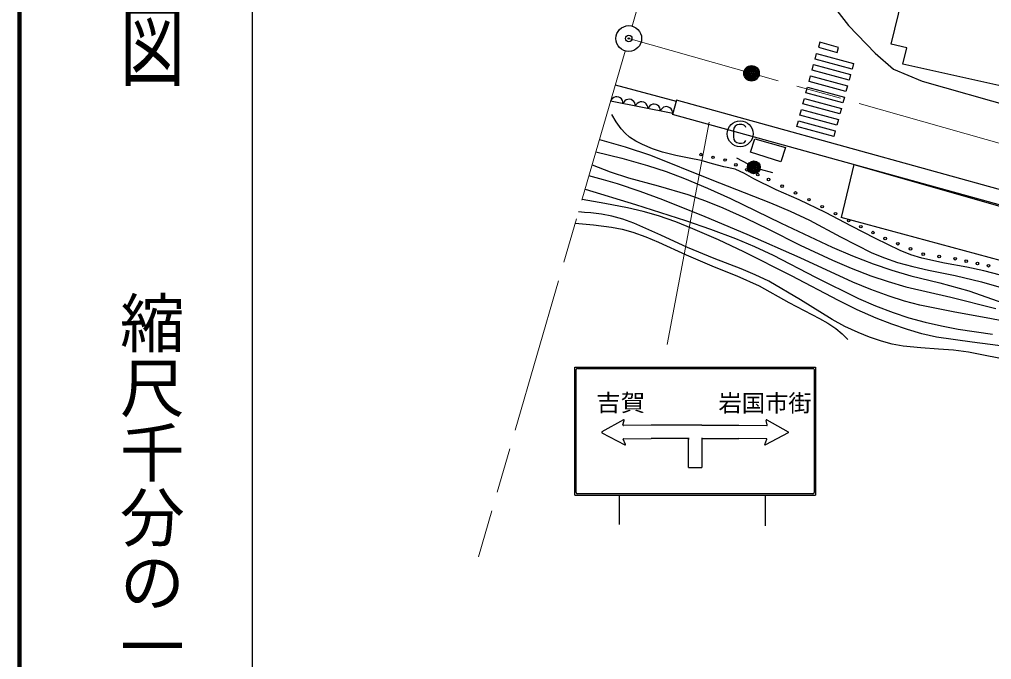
# Model space of a CAD drawing. Units: millimetres, scale not verified. Extents: x 40000 to 680000, y 20000 to 380000.
# Drawn here: x 40000 to 115140, y 262489 to 311954 of the extents above; entities that cross this region are included whole.
import ezdxf
from ezdxf.enums import TextEntityAlignment as Align

# ---------------------------------------------------------------- set-up
doc = ezdxf.new("R2010")
doc.units = ezdxf.units.MM
doc.header["$LTSCALE"] = 1000
doc.header["$PDMODE"] = 32
doc.header["$PDSIZE"] = 500
doc.linetypes.add('CHAIN', pattern=[18.5, 12, -1.5, 3.5, -1.5])
for name, color, linetype, lineweight in [('M-BGD', 7, 'Continuous', 25), ('M-BMK', 2, 'CHAIN', 13), ('M-BMK-SRVR', 3, 'Continuous', 25), ('M-STR-HTXT', 7, 'Continuous', 13), ('M-STR-STRC', 7, 'Continuous', 25), ('M-TTL', 2, 'Continuous', 140), ('M-TTL-BAND', 7, 'Continuous', 25)]:
    doc.layers.add(name, color=color, linetype=linetype, lineweight=lineweight)
doc.layers.add('M-OTRS', color=6, linetype='Continuous')
doc.styles.add('@ＭＳ ゴシック', font='')
doc.styles.add('ＭＳ ゴシック', font='')
doc.styles.get('@ＭＳ ゴシック').set_extended_font_data('@MS Gothic')
doc.styles.get('ＭＳ ゴシック').set_extended_font_data('MS Gothic')

# ---------------------------------------------------------------- blocks, each defined once
blk = doc.blocks.new('BUHIN3')
at = {"color": 7, "linetype": 'Continuous', "lineweight": 25}
for centre, radius in [((0, 0), 600), ((0, 0), 525), ((0, 0), 450), ((0, 0), 375), ((0, 0), 300), ((0, 0), 225), ((-1, 3), 150), ((0, 0), 75)]:
    blk.add_circle(centre, radius, dxfattribs=at)
blk = doc.blocks.new('BUHIN9')
at = {"color": 6, "linetype": 'Continuous', "lineweight": 25}
for radius in [50, 43.8, 37.5, 31.2, 25, 18.8, 12.5, 6.2]:
    blk.add_circle((0, 0), radius, dxfattribs=at)
blk = doc.blocks.new('BUHIN2')
at = {"color": 3, "linetype": 'Continuous', "lineweight": 25}
for radius in [995, 30]:
    blk.add_circle((0, 0), radius, dxfattribs=at)
blk = doc.blocks.new('BUHIN6')
at = {"color": 7, "linetype": 'Continuous', "lineweight": 25}
blk.add_lwpolyline([(-162, -627), (-82, -692), (13, -720), (123, -723), (238, -695), (410, -603), (532, -503), (621, -330), (638, -162), (578, 34), (346, 465), (211, 631), (86, 705), (-92, 729), (-269, 678), (-437, 588), (-557, 506), (-602, 431), (-632, 341), (-626, 265)], dxfattribs=at)
blk.add_circle((0, 0), 1000, dxfattribs=at)

msp = doc.modelspace()

# ---------------------------------------------------------------- linework, layer by layer
at = {"layer": 'M-BGD'}
for p, q in [((102527, 313489), (104079, 311484)), ((107393, 310050), (108239, 313545)), ((104079, 311484), (106131, 309349)), ((108581, 309763), (107393, 310050)), ((108273, 308490), (108581, 309763)), ((106131, 309349), (107559, 308121)), ((107559, 308121), (109765, 307192)), ((118621, 306201), (108273, 308490)), ((86059, 306903), (90767, 305633)), ((109765, 307192), (118850, 304603)), ((85832, 305843), (85758, 305760)), ((85946, 305930), (85832, 305843)), ((86064, 305966), (85946, 305930)), ((86184, 305980), (86064, 305966)), ((86333, 305950), (86184, 305980)), ((86438, 305892), (86333, 305950)), ((86533, 305813), (86438, 305892)), ((85758, 305760), (85697, 305657)), ((85697, 305657), (90508, 304701)), ((86605, 305689), (86533, 305813)), ((86644, 305584), (86605, 305689)), ((86658, 305466), (86644, 305584)), ((86719, 305569), (86658, 305466)), ((86793, 305652), (86719, 305569)), ((86907, 305739), (86793, 305652)), ((87024, 305775), (86907, 305739)), ((87145, 305789), (87024, 305775)), ((87293, 305759), (87145, 305789)), ((87399, 305701), (87293, 305759)), ((87493, 305622), (87399, 305701)), ((87566, 305498), (87493, 305622)), ((87605, 305393), (87566, 305498)), ((87619, 305275), (87605, 305393)), ((87680, 305378), (87619, 305275)), ((87753, 305461), (87680, 305378)), ((87868, 305548), (87753, 305461)), ((87985, 305584), (87868, 305548)), ((88105, 305598), (87985, 305584)), ((88254, 305568), (88105, 305598)), ((88360, 305510), (88254, 305568)), ((88454, 305431), (88360, 305510)), ((88527, 305307), (88454, 305431)), ((88566, 305202), (88527, 305307)), ((88580, 305084), (88566, 305202)), ((88640, 305187), (88580, 305084)), ((88714, 305270), (88640, 305187)), ((88829, 305357), (88714, 305270)), ((88946, 305394), (88829, 305357)), ((89066, 305407), (88946, 305394)), ((89215, 305378), (89066, 305407)), ((89321, 305319), (89215, 305378)), ((89415, 305240), (89321, 305319)), ((89488, 305116), (89415, 305240)), ((89527, 305011), (89488, 305116)), ((89675, 305079), (89601, 304996)), ((89790, 305166), (89675, 305079)), ((89907, 305203), (89790, 305166)), ((90027, 305216), (89907, 305203)), ((90176, 305187), (90027, 305216)), ((90282, 305128), (90176, 305187)), ((90376, 305049), (90282, 305128)), ((90792, 305723), (90484, 304615)), ((153473, 288350), (90792, 305723)), ((86132, 304039), (85793, 304612)), ((89541, 304893), (89527, 305011)), ((89601, 304996), (89541, 304893)), ((90449, 304925), (90376, 305049)), ((90488, 304820), (90449, 304925)), ((153170, 287241), (90484, 304615)), ((90502, 304702), (90488, 304820)), ((86507, 303500), (86132, 304039)), ((86817, 303157), (86507, 303500)), ((87164, 302863), (86817, 303157)), ((87651, 302545), (87164, 302863)), ((84835, 302684), (86809, 302102)), ((86809, 302102), (88773, 301459)), ((88165, 302281), (87651, 302545)), ((88940, 301963), (88165, 302281)), ((96513, 301696), (96838, 302718)), ((96838, 302718), (99208, 302055)), ((84559, 301734), (86559, 301235)), ((88773, 301459), (93402, 299605)), ((89718, 301709), (88940, 301963)), ((90739, 301446), (89718, 301709)), ((91777, 301241), (90739, 301446)), ((98857, 300951), (96513, 301696)), ((99208, 302055), (98857, 300951)), ((84261, 300706), (85661, 300175)), ((86559, 301235), (88541, 300679)), ((88541, 300679), (89982, 300201)), ((92682, 301049), (91777, 301241)), ((93565, 300800), (92682, 301049)), ((94439, 300557), (93565, 300800)), ((96324, 300760), (95440, 301228)), ((104494, 300755), (103528, 296653)), ((104494, 300755), (122362, 295641)), ((85133, 299564), (84020, 299876)), ((85661, 300175), (87079, 299702)), ((89982, 300201), (91404, 299667)), ((95313, 300377), (94439, 300557)), ((96048, 300040), (95313, 300377)), ((96764, 299644), (96048, 300040)), ((97248, 300395), (98213, 300132)), ((86232, 299239), (85133, 299564)), ((87987, 298658), (86232, 299239)), ((87079, 299702), (89375, 299094)), ((89375, 299094), (91667, 298425)), ((91404, 299667), (93194, 298917)), ((93402, 299605), (98049, 297782)), ((98502, 298799), (96764, 299644)), ((83717, 298831), (87609, 297654)), ((89722, 298021), (87987, 298658)), ((91667, 298425), (93021, 297938)), ((93194, 298917), (94963, 298112)), ((100257, 298013), (98502, 298799)), ((85254, 297741), (83486, 298037)), ((87000, 297402), (85254, 297741)), ((87609, 297654), (91487, 296417)), ((93008, 296705), (89722, 298021)), ((93021, 297938), (94364, 297392)), ((94963, 298112), (98878, 296209)), ((98049, 297782), (99565, 297139)), ((102301, 297024), (100257, 298013)), ((83686, 297043), (83208, 297078)), ((84164, 297003), (83686, 297043)), ((84985, 296906), (84164, 297003)), ((85796, 296750), (84985, 296906)), ((88213, 297113), (87000, 297402)), ((89400, 296769), (88213, 297113)), ((94364, 297392), (96141, 296595)), ((99565, 297139), (101066, 296437)), ((104312, 295985), (102301, 297024)), ((82959, 296221), (84363, 296094)), ((84363, 296094), (85751, 295909)), ((86652, 296509), (85796, 296750)), ((87483, 296213), (86652, 296509)), ((89574, 295295), (87483, 296213)), ((90739, 296306), (89400, 296769)), ((92059, 295784), (90739, 296306)), ((91487, 296417), (93426, 295748)), ((96257, 295338), (93008, 296705)), ((96141, 296595), (97894, 295744)), ((98878, 296209), (102813, 294364)), ((101066, 296437), (103464, 295157)), ((121380, 291800), (103528, 296653)), ((85751, 295909), (86590, 295739)), ((86590, 295739), (87422, 295510)), ((87422, 295510), (88417, 295154)), ((94039, 294921), (92059, 295784)), ((93426, 295748), (95352, 295019)), ((100345, 293528), (96257, 295338)), ((97894, 295744), (100346, 294521)), ((106179, 295018), (104312, 295985)), ((88417, 295154), (89404, 294737)), ((89404, 294737), (91545, 293753)), ((91632, 294325), (89574, 295295)), ((95992, 294003), (94039, 294921)), ((95352, 295019), (96816, 294406)), ((103464, 295157), (105890, 293930)), ((108072, 294106), (106179, 295018)), ((93696, 293475), (91632, 294325)), ((99664, 292145), (95992, 294003)), ((96816, 294406), (98254, 293738)), ((100346, 294521), (102836, 293346)), ((102813, 294364), (104396, 293693)), ((105890, 293930), (106861, 293530)), ((108907, 293771), (108072, 294106)), ((91545, 293753), (93701, 292828)), ((95784, 292681), (93696, 293475)), ((98254, 293738), (101536, 292040)), ((104421, 291656), (100345, 293528)), ((102836, 293346), (104301, 292722)), ((104396, 293693), (106001, 293077)), ((106001, 293077), (107439, 292588)), ((106861, 293530), (107862, 293183)), ((107862, 293183), (109054, 292850)), ((109760, 293495), (108907, 293771)), ((111495, 293126), (109760, 293495)), ((113237, 292818), (111495, 293126)), ((93701, 292828), (95446, 292131)), ((96871, 292227), (95784, 292681)), ((104301, 292722), (105797, 292150)), ((107439, 292588), (108904, 292152)), ((109054, 292850), (110272, 292573)), ((110272, 292573), (112324, 292159)), ((114541, 292531), (113237, 292818)), ((115821, 292188), (114541, 292531)), ((95446, 292131), (97175, 291376)), ((97922, 291723), (96871, 292227)), ((100378, 290277), (97922, 291723)), ((103312, 290231), (99664, 292145)), ((101536, 292040), (104853, 290392)), ((105816, 291078), (104421, 291656)), ((105797, 292150), (107142, 291698)), ((107142, 291698), (108514, 291301)), ((108904, 292152), (111154, 291593)), ((111154, 291593), (113396, 290973)), ((112324, 292159), (114370, 291684)), ((114370, 291684), (115890, 291234)), ((97175, 291376), (99482, 290088)), ((107228, 290558), (105816, 291078)), ((108514, 291301), (111998, 290484)), ((113396, 290973), (116098, 290032)), ((99482, 290088), (101844, 288839)), ((102814, 288772), (100378, 290277)), ((104758, 289526), (103312, 290231)), ((104853, 290392), (106172, 289826)), ((108405, 290187), (107228, 290558)), ((109599, 289874), (108405, 290187)), ((111998, 290484), (115469, 289608)), ((106221, 288880), (104758, 289526)), ((106172, 289826), (107522, 289311)), ((107522, 289311), (108748, 288905)), ((112293, 289332), (109599, 289874)), ((115004, 288849), (112293, 289332)), ((101844, 288839), (102490, 288481)), ((103801, 288236), (102814, 288772)), ((107422, 288406), (106221, 288880)), ((108748, 288905), (110000, 288554)), ((110000, 288554), (111275, 288265)), ((117934, 288269), (115004, 288849)), ((102490, 288481), (103109, 288069)), ((103109, 288069), (103587, 287668)), ((104818, 287752), (103801, 288236)), ((108644, 287989), (107422, 288406)), ((109759, 287669), (108644, 287989)), ((111275, 288265), (112571, 288032)), ((112571, 288032), (115210, 287641)), ((103587, 287668), (104036, 287228)), ((105712, 287390), (104818, 287752)), ((106624, 287085), (105712, 287390)), ((107464, 286867), (106624, 287085)), ((110887, 287408), (109759, 287669)), ((113653, 287003), (110887, 287408)), ((108305, 286710), (107464, 286867)), ((109672, 286566), (108305, 286710)), ((111051, 286482), (109672, 286566)), ((112208, 286389), (111051, 286482)), ((113348, 286238), (112208, 286389)), ((116420, 286659), (113653, 287003)), ((118248, 285275), (113348, 286238))]:
    msp.add_line(p, q, dxfattribs=at)
for centre, radius in [((92680, 301510), 99.5), ((93611, 301300), 99.5), ((94542, 301090), 99.5), ((95383, 300714), 99.5), ((96766, 300527), 498), ((96766, 300527), 440), ((96766, 300527), 382), ((96766, 300527), 322), ((96766, 300527), 265), ((96766, 300527), 195), ((96766, 300527), 135), ((96766, 300527), 77.5), ((96224, 300339), 99.5), ((96766, 300527), 15), ((97065, 299963), 99.5), ((97906, 299588), 99.5), ((98947, 299067), 99.5), ((99988, 298547), 99.5), ((101029, 298026), 99.5), ((102051, 297485), 99.5), ((103072, 296945), 99.5), ((104093, 296404), 99.5), ((105034, 295944), 99.5), ((105975, 295483), 99.5), ((106916, 295023), 99.5), ((107897, 294622), 99.5), ((108879, 294222), 99.5), ((109860, 293821), 99.5), ((111091, 293641), 99.5), ((112323, 293461), 99.5), ((113184, 293280), 99.5), ((114045, 293100), 99.5), ((114906, 292920), 99.5)]:
    msp.add_circle(centre, radius, dxfattribs=at)
at = {"layer": 'M-BMK'}
for p, q in [((87364, 311438), (98787, 352407)), ((87096, 310478), (163392, 288940)), ((86817, 309515), (75477, 270437))]:
    msp.add_line(p, q, dxfattribs=at)
at = {"layer": 'M-OTRS'}
msp.add_point((87097, 310480), dxfattribs=at)
at = {"layer": 'M-STR-HTXT'}
msp.add_line((93318, 304003), (90058, 286845), dxfattribs=at)
at = {"layer": 'M-STR-STRC'}
for p, q in [((101872, 310208), (101763, 309823)), ((101763, 309823), (103208, 309412)), ((103318, 309797), (101872, 310208)), ((103208, 309412), (103318, 309797)), ((101499, 308895), (101617, 309330)), ((104355, 308123), (101499, 308895)), ((101617, 309330), (104473, 308558)), ((101265, 308026), (101382, 308461)), ((101382, 308461), (104238, 307689)), ((104473, 308558), (104355, 308123)), ((101030, 307158), (101147, 307592)), ((101147, 307592), (104003, 306820)), ((104121, 307255), (101265, 308026)), ((104238, 307689), (104121, 307255)), ((100795, 306289), (100912, 306723)), ((100912, 306723), (103768, 305951)), ((103886, 306386), (101030, 307158)), ((104003, 306820), (103886, 306386)), ((100560, 305420), (100678, 305854)), ((100678, 305854), (103534, 305082)), ((103651, 305517), (100795, 306289)), ((103768, 305951), (103651, 305517)), ((103416, 304648), (100560, 305420)), ((103534, 305082), (103416, 304648)), ((100325, 304551), (100443, 304985)), ((103181, 303779), (100325, 304551)), ((100443, 304985), (103299, 304214)), ((100091, 303682), (100208, 304117)), ((102946, 302910), (100091, 303682)), ((100208, 304117), (103064, 303345)), ((103299, 304214), (103181, 303779)), ((103064, 303345), (102946, 302910)), ((82927, 275193), (82927, 285093)), ((82927, 285093), (101527, 285093)), ((83027, 275393), (83027, 284893)), ((83127, 284993), (101327, 284993)), ((101427, 284893), (101427, 275393)), ((101527, 285093), (101527, 275193)), ((86694, 281011), (85022, 280080)), ((86650, 280623), (86746, 280970)), ((88836, 280600), (86685, 280577)), ((92737, 280600), (88836, 280600)), ((92737, 280600), (95617, 280600)), ((95617, 280600), (97768, 280577)), ((97803, 280623), (97707, 280970)), ((97759, 281011), (99430, 280080)), ((85023, 280017), (86795, 279070)), ((86710, 279557), (88836, 279580)), ((91716, 279580), (88836, 279580)), ((91716, 279613), (91716, 279490)), ((91716, 277342), (91716, 279580)), ((92737, 279613), (92737, 279490)), ((92737, 279580), (95617, 279580)), ((97743, 279557), (95617, 279580)), ((99430, 280017), (97658, 279070)), ((86845, 279116), (86677, 279507)), ((92737, 279490), (92737, 277342)), ((97608, 279116), (97776, 279507)), ((91716, 277342), (92738, 277342)), ((82927, 275193), (101527, 275193)), ((101327, 275293), (83127, 275293)), ((86358, 275193), (86358, 272934)), ((97650, 275193), (97650, 272815))]:
    msp.add_line(p, q, dxfattribs=at)
for centre, radius, start, end in [((83127, 284893), 100, 90, 180), ((101327, 284893), 100, 0, 90), ((86684, 280613), 36, 164.49139, 270.60425), ((86711, 280979), 36, 344.49139, 119.10199), ((97741, 280979), 36, 60.89801, 195.50861), ((97768, 280613), 36, 269.39575, 15.50861), ((85040, 280049), 36, 119.10199, 241.88446), ((86710, 279521), 36, 90.60425, 203.21407), ((97742, 279521), 36, 336.78592, 89.39575), ((99413, 280049), 36, 298.11554, 60.89801), ((86812, 279102), 36, 241.88446, 23.21411), ((97641, 279102), 36, 156.78589, 298.11554), ((83127, 275393), 100, 180, 270), ((101327, 275393), 100, 270, 360)]:
    msp.add_arc(centre, radius, start, end, dxfattribs=at)
at = {"layer": 'M-TTL'}
msp.add_line((40000, 380000), (40000, 20000), dxfattribs=at)
at = {"layer": 'M-TTL-BAND'}
msp.add_line((58000, 370000), (58000, 20000), dxfattribs=at)

# ---------------------------------------------------------------- block references
at = {"layer": 'M-BGD', "rotation": 151.66667}
msp.add_blockref('BUHIN6', (95709, 303119), dxfattribs=at)
at = {"layer": 'M-BMK-SRVR', "rotation": 151.66667}
msp.add_blockref('BUHIN2', (87096, 310478), dxfattribs=at)
at = {"layer": 'M-OTRS', "rotation": 265.33333}
msp.add_blockref('BUHIN9', (87097, 310480), dxfattribs=at)
at = {"layer": 'M-TTL-BAND', "rotation": 151.66667}
msp.add_blockref('BUHIN3', (96589, 307791), dxfattribs=at)

# ---------------------------------------------------------------- texts
at = {"layer": 'M-STR-STRC', "style": 'ＭＳ ゴシック', "width": 1.05}
msp.add_text('吉賀', height=1320, dxfattribs=at).set_placement((84583, 281279), align=Align.BOTTOM_LEFT)
at = {"layer": 'M-STR-STRC', "style": 'ＭＳ ゴシック'}
msp.add_text('岩国市街', height=1320, dxfattribs=at).set_placement((94034, 281251), align=Align.BOTTOM_LEFT)
at = {"layer": 'M-TTL-BAND', "style": '@ＭＳ ゴシック', "width": 1.4}
msp.add_text('平  面  図', height=3666, rotation=270, dxfattribs=at).set_placement((47277, 341475), align=Align.BOTTOM_LEFT)
at = {"layer": 'M-TTL-BAND', "style": '@ＭＳ ゴシック'}
msp.add_text('縮尺千分の一', height=3666, rotation=270, dxfattribs=at).set_placement((47277, 291030), align=Align.BOTTOM_LEFT)

doc.saveas('drawing.dxf')
